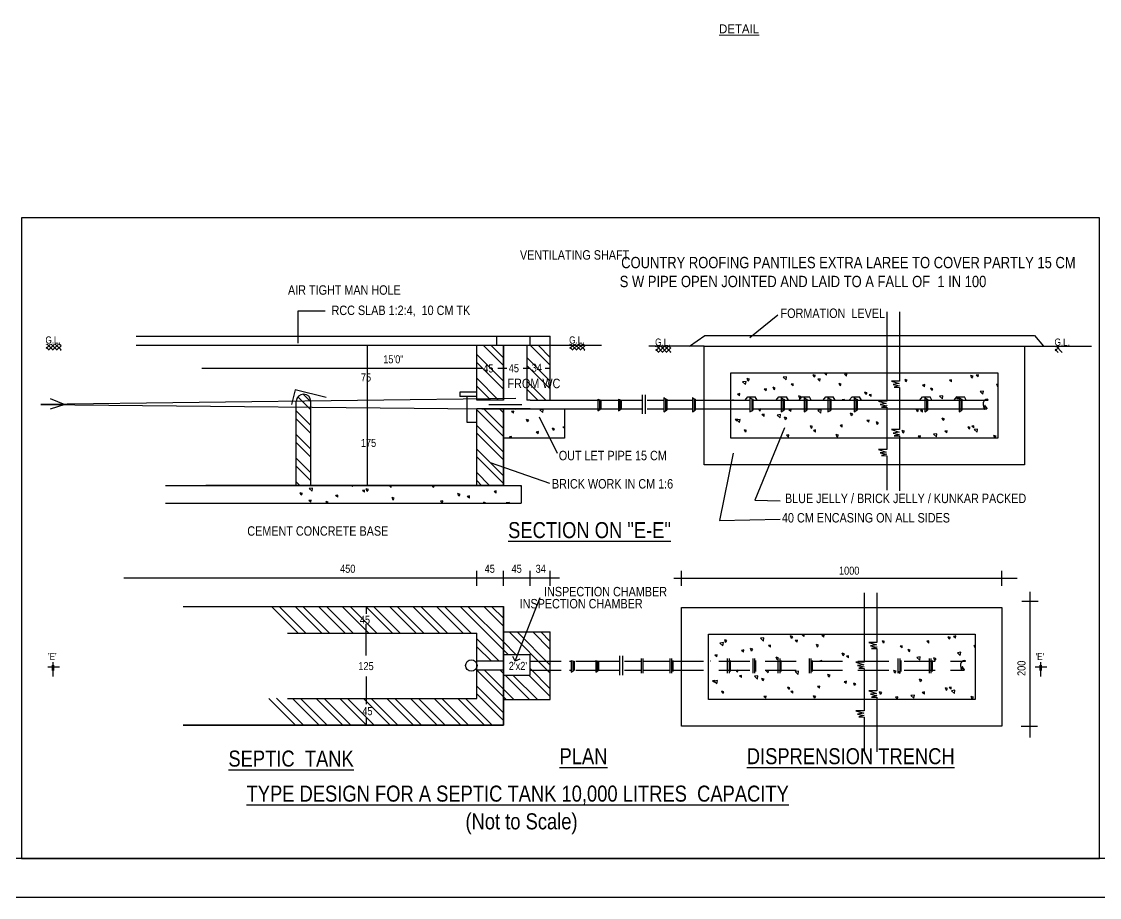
# Model space of a CAD drawing. Header units: metres. Extents: x 7359 to 7957, y 2407 to 2751.
# Drawn here: x 7396.77 to 7424.57, y 2411.45 to 2434.03 of the extents above; entities that cross this region are included whole.
import ezdxf

# ---------------------------------------------------------------- set-up
doc = ezdxf.new("R2010")
doc.units = ezdxf.units.M
doc.header["$MEASUREMENT"] = 0
doc.linetypes.add('DASHED', pattern=[0.75, 0.5, -0.25])
doc.layers.add('Text', color=7, linetype='Continuous', lineweight=9)
doc.styles.add('HANDWRITE', font='ARIALN.TTF')
doc.styles.add('T', font='ROMI____.pfb', dxfattribs={"width": 1.2, "height": 24})

# ---------------------------------------------------------------- blocks, each defined once
blk = doc.blocks.new('_Open90')
at = {"color": 0, "linetype": 'ByBlock'}
for p, q in [((0, 0), (-1, 0)), ((-0.5, 0.5), (0, 0)), ((0, 0), (-0.5, -0.5))]:
    blk.add_line(p, q, dxfattribs=at)
blk = doc.blocks.new('A$C6C0F68FF')
for p, q in [((14.015, 8.855), (14.015, 7.41)), ((14.224, 8.855), (14.224, 7.732)), ((1.859, 8.458), (8.566, 8.458)), ((7.702, 8.314), (7.702, 8.458)), ((8.241, 8.314), (8.241, 8.458)), ((8.566, 7.901), (8.566, 8.458)), ((10.821, 8.298), (11.071, 8.471)), ((11.071, 8.471), (16.409, 8.471)), ((16.409, 8.471), (16.555, 8.298)), ((0.396, 8.324), (0.406, 8.333)), ((0.396, 8.258), (0.471, 8.333)), ((0.448, 8.232), (0.396, 8.284)), ((0.513, 8.232), (0.413, 8.333)), ((0.436, 8.232), (0.536, 8.333)), ((0.579, 8.232), (0.478, 8.333)), ((0.501, 8.232), (0.601, 8.333)), ((0.64, 8.237), (0.543, 8.333)), ((0.566, 8.232), (0.64, 8.306)), ((0.64, 8.302), (0.609, 8.333)), ((0.631, 8.232), (0.64, 8.241)), ((1.859, 8.314), (7.927, 8.314)), ((2.618, 8.314), (7.807, 8.314)), ((2.985, 8.314), (7.807, 8.314)), ((5.6, 8.322), (5.6, 6.044)), ((7.375, 7.425), (7.375, 8.314)), ((7.807, 7.984), (7.476, 8.314)), ((7.807, 8.111), (7.604, 8.314)), ((7.807, 8.314), (8.566, 8.314)), ((7.807, 7.425), (7.807, 8.314)), ((7.807, 8.314), (7.807, 7.425)), ((8.186, 8.314), (8.186, 7.425)), ((8.566, 7.989), (8.241, 8.314)), ((8.566, 8.116), (8.368, 8.314)), ((8.566, 8.314), (9.394, 8.314)), ((8.88, 8.324), (8.889, 8.333)), ((8.88, 8.258), (8.954, 8.333)), ((8.932, 8.232), (8.88, 8.284)), ((8.997, 8.232), (8.897, 8.333)), ((8.919, 8.232), (9.02, 8.333)), ((9.062, 8.232), (8.962, 8.333)), ((8.984, 8.232), (9.085, 8.333)), ((9.123, 8.237), (9.027, 8.333)), ((9.05, 8.232), (9.123, 8.306)), ((9.123, 8.302), (9.092, 8.333)), ((9.115, 8.232), (9.123, 8.241)), ((11.06, 8.298), (10.163, 8.298)), ((10.273, 8.289), (10.283, 8.298)), ((10.273, 8.224), (10.348, 8.298)), ((10.325, 8.198), (10.273, 8.25)), ((10.39, 8.198), (10.29, 8.298)), ((10.313, 8.198), (10.413, 8.298)), ((10.456, 8.198), (10.355, 8.298)), ((10.378, 8.198), (10.478, 8.298)), ((10.517, 8.202), (10.42, 8.298)), ((10.443, 8.198), (10.517, 8.272)), ((10.517, 8.268), (10.486, 8.298)), ((11.06, 8.298), (16.248, 8.298)), ((11.06, 6.377), (11.06, 8.298)), ((16.248, 8.298), (16.248, 6.377)), ((16.248, 8.298), (17.334, 8.298)), ((16.743, 8.289), (16.752, 8.298)), ((16.743, 8.224), (16.817, 8.298)), ((16.795, 8.198), (16.743, 8.25)), ((16.86, 8.198), (16.759, 8.298)), ((7.807, 7.729), (7.375, 8.161)), ((7.807, 7.601), (7.375, 8.034)), ((8.566, 7.734), (8.186, 8.114)), ((10.508, 8.198), (10.517, 8.206)), ((2.919, 7.942), (7.467, 7.942)), ((7.716, 7.942), (7.862, 7.942)), ((8.127, 7.942), (8.24, 7.942)), ((8.566, 7.607), (8.186, 7.986)), ((8.483, 7.942), (8.566, 7.942)), ((8.566, 7.425), (8.566, 7.901)), ((11.492, 7.866), (15.816, 7.866)), ((11.492, 6.809), (11.492, 7.866)), ((13.042, 7.829), (13.003, 7.866)), ((13.042, 7.829), (13.047, 7.866)), ((13.909, 7.859), (13.907, 7.866)), ((13.909, 7.859), (13.914, 7.866)), ((15.816, 7.866), (15.816, 6.809)), ((7.728, 7.425), (7.375, 7.779)), ((8.493, 7.425), (8.186, 7.731)), ((11.736, 7.728), (11.681, 7.721)), ((11.728, 7.676), (11.681, 7.721)), ((11.728, 7.676), (11.736, 7.728)), ((11.773, 7.732), (11.757, 7.772)), ((11.792, 7.761), (11.757, 7.772)), ((11.773, 7.732), (11.792, 7.761)), ((12.393, 7.804), (12.338, 7.798)), ((12.385, 7.753), (12.338, 7.798)), ((12.385, 7.753), (12.393, 7.804)), ((12.502, 7.689), (12.465, 7.682)), ((12.498, 7.654), (12.501, 7.689)), ((12.841, 7.795), (12.826, 7.836)), ((12.861, 7.824), (12.826, 7.836)), ((12.841, 7.795), (12.86, 7.824)), ((12.935, 7.769), (12.899, 7.762)), ((12.932, 7.734), (12.899, 7.762)), ((12.932, 7.734), (12.935, 7.769)), ((13.259, 7.655), (13.244, 7.696)), ((13.279, 7.684), (13.244, 7.696)), ((13.259, 7.655), (13.279, 7.684)), ((13.369, 7.849), (13.333, 7.842)), ((13.366, 7.814), (13.333, 7.842)), ((13.366, 7.814), (13.369, 7.849)), ((14.224, 7.732), (14.091, 7.732)), ((14.091, 7.732), (14.218, 7.692)), ((14.218, 7.692), (14.12, 7.677)), ((14.327, 7.719), (14.312, 7.759)), ((14.347, 7.747), (14.312, 7.759)), ((14.327, 7.719), (14.347, 7.747)), ((15.067, 7.755), (15.031, 7.749)), ((15.064, 7.721), (15.031, 7.749)), ((15.064, 7.721), (15.067, 7.755)), ((15.396, 7.782), (15.38, 7.823)), ((15.415, 7.811), (15.38, 7.823)), ((15.396, 7.782), (15.415, 7.811)), ((15.501, 7.835), (15.465, 7.829)), ((15.498, 7.801), (15.465, 7.829)), ((15.498, 7.801), (15.501, 7.835)), ((4.687, 7.394), (4.56, 7.521)), ((7.375, 7.554), (7.101, 7.554)), ((7.101, 7.554), (7.101, 7.484)), ((7.601, 7.425), (7.375, 7.652)), ((8.365, 7.425), (8.186, 7.604)), ((10.055, 7.512), (10.055, 7.202)), ((10.102, 7.512), (10.102, 7.202)), ((11.634, 7.529), (11.598, 7.522)), ((11.631, 7.494), (11.598, 7.522)), ((11.631, 7.494), (11.634, 7.529)), ((12.068, 7.609), (12.032, 7.602)), ((12.065, 7.574), (12.032, 7.602)), ((12.065, 7.574), (12.068, 7.609)), ((12.191, 7.592), (12.175, 7.632)), ((12.21, 7.62), (12.176, 7.632)), ((12.191, 7.592), (12.21, 7.62)), ((12.498, 7.654), (12.465, 7.682)), ((13.677, 7.515), (13.662, 7.555)), ((13.697, 7.544), (13.662, 7.555)), ((13.677, 7.515), (13.697, 7.544)), ((13.766, 7.515), (13.73, 7.509)), ((13.763, 7.481), (13.73, 7.509)), ((13.763, 7.481), (13.766, 7.515)), ((14.12, 7.677), (14.224, 7.656)), ((14.224, 7.656), (14.138, 7.634)), ((14.138, 7.634), (14.224, 7.63)), ((14.224, 7.657), (14.224, 7.656)), ((14.224, 7.63), (14.224, 6.946)), ((14.634, 7.675), (14.597, 7.669)), ((14.63, 7.641), (14.597, 7.669)), ((14.63, 7.641), (14.633, 7.675)), ((14.745, 7.578), (14.73, 7.619)), ((14.765, 7.607), (14.73, 7.619)), ((14.745, 7.578), (14.765, 7.607)), ((15.582, 7.571), (15.527, 7.565)), ((15.574, 7.52), (15.527, 7.565)), ((15.574, 7.52), (15.582, 7.571)), ((15.814, 7.642), (15.798, 7.682)), ((15.816, 7.676), (15.798, 7.682)), ((15.814, 7.642), (15.816, 7.646)), ((8.007, 7.448), (0.31, 7.352)), ((0.31, 7.352), (8.007, 7.278)), ((0.699, 7.352), (0.451, 7.352)), ((0.461, 7.448), (0.699, 7.352)), ((0.699, 7.352), (0.461, 7.278)), ((4.45, 6.044), (4.45, 7.403)), ((4.687, 7.266), (4.476, 7.477)), ((4.687, 6.044), (4.687, 7.403)), ((7.375, 7.484), (7.101, 7.484)), ((7.216, 7.484), (7.216, 7.066)), ((7.807, 7.425), (7.375, 7.425)), ((7.57, 7.352), (8.104, 7.352)), ((8.239, 7.425), (8.186, 7.425)), ((8.239, 7.425), (9.337, 7.425)), ((9.308, 7.425), (9.337, 7.425)), ((9.337, 7.44), (9.337, 7.25)), ((9.337, 7.44), (9.385, 7.425)), ((9.345, 7.425), (9.668, 7.425)), ((9.362, 7.432), (9.362, 7.267)), ((9.362, 7.425), (9.363, 7.425)), ((9.385, 7.425), (9.385, 7.281)), ((9.638, 7.425), (9.668, 7.425)), ((9.668, 7.44), (9.668, 7.25)), ((9.668, 7.44), (9.715, 7.425)), ((9.692, 7.432), (9.692, 7.267)), ((9.715, 7.425), (10.055, 7.425)), ((9.715, 7.425), (9.715, 7.281)), ((10.133, 7.425), (10.405, 7.425)), ((10.405, 7.468), (10.405, 7.234)), ((10.405, 7.468), (10.434, 7.443)), ((10.434, 7.443), (10.434, 7.253)), ((10.434, 7.443), (10.453, 7.439)), ((10.453, 7.439), (10.453, 7.26)), ((10.453, 7.425), (10.867, 7.425)), ((10.867, 7.468), (10.896, 7.443)), ((10.867, 7.468), (10.867, 7.234)), ((10.896, 7.443), (10.915, 7.439)), ((10.896, 7.443), (10.896, 7.253)), ((10.915, 7.439), (10.915, 7.26)), ((10.915, 7.425), (11.8, 7.425)), ((11.526, 7.425), (11.525, 7.428)), ((11.534, 7.425), (11.525, 7.428)), ((11.72, 7.425), (11.765, 7.48)), ((11.765, 7.48), (11.886, 7.48)), ((11.8, 7.468), (11.8, 7.234)), ((11.8, 7.468), (11.828, 7.446)), ((11.828, 7.446), (11.828, 7.249)), ((11.828, 7.446), (11.847, 7.439)), ((11.847, 7.439), (11.847, 7.26)), ((11.847, 7.425), (15.659, 7.425)), ((11.917, 7.425), (11.886, 7.48)), ((12.225, 7.425), (12.27, 7.48)), ((12.27, 7.48), (12.392, 7.48)), ((12.305, 7.468), (12.305, 7.234)), ((12.305, 7.468), (12.334, 7.446)), ((12.334, 7.446), (12.353, 7.439)), ((12.334, 7.446), (12.334, 7.249)), ((12.353, 7.439), (12.353, 7.26)), ((12.423, 7.425), (12.392, 7.48)), ((12.609, 7.451), (12.594, 7.492)), ((12.628, 7.48), (12.594, 7.492)), ((12.596, 7.425), (12.641, 7.48)), ((12.609, 7.451), (12.628, 7.48)), ((12.641, 7.48), (12.763, 7.48)), ((12.676, 7.468), (12.705, 7.446)), ((12.676, 7.468), (12.676, 7.234)), ((12.705, 7.446), (12.705, 7.249)), ((12.705, 7.446), (12.724, 7.439)), ((12.724, 7.439), (12.724, 7.26)), ((12.794, 7.425), (12.763, 7.48)), ((12.984, 7.425), (13.029, 7.48)), ((13.029, 7.48), (13.15, 7.48)), ((13.064, 7.468), (13.064, 7.234)), ((13.064, 7.468), (13.092, 7.446)), ((13.092, 7.446), (13.111, 7.439)), ((13.092, 7.446), (13.092, 7.249)), ((13.111, 7.439), (13.111, 7.26)), ((13.181, 7.425), (13.15, 7.48)), ((13.333, 7.435), (13.296, 7.429)), ((13.301, 7.425), (13.296, 7.429)), ((13.332, 7.425), (13.333, 7.435)), ((13.409, 7.425), (13.454, 7.48)), ((13.454, 7.48), (13.575, 7.48)), ((13.489, 7.468), (13.517, 7.446)), ((13.489, 7.468), (13.489, 7.234)), ((13.517, 7.446), (13.536, 7.439)), ((13.517, 7.446), (13.517, 7.249)), ((13.536, 7.439), (13.536, 7.26)), ((13.606, 7.425), (13.575, 7.48)), ((13.882, 7.41), (14.009, 7.37)), ((14.015, 7.41), (13.882, 7.41)), ((14.009, 7.37), (13.911, 7.355)), ((13.911, 7.355), (14.015, 7.334)), ((14.015, 7.335), (14.015, 7.334)), ((14.551, 7.425), (14.596, 7.48)), ((14.596, 7.48), (14.717, 7.48)), ((14.631, 7.468), (14.659, 7.446)), ((14.631, 7.468), (14.631, 7.234)), ((14.659, 7.446), (14.678, 7.439)), ((14.659, 7.446), (14.659, 7.249)), ((14.678, 7.439), (14.678, 7.26)), ((14.748, 7.425), (14.717, 7.48)), ((14.925, 7.494), (14.87, 7.488)), ((14.917, 7.443), (14.87, 7.488)), ((14.917, 7.443), (14.925, 7.494)), ((15.107, 7.425), (15.153, 7.48)), ((15.163, 7.438), (15.148, 7.479)), ((15.183, 7.467), (15.148, 7.479)), ((15.153, 7.48), (15.274, 7.48)), ((15.163, 7.438), (15.183, 7.467)), ((15.188, 7.468), (15.188, 7.234)), ((15.188, 7.468), (15.216, 7.446)), ((15.216, 7.446), (15.235, 7.439)), ((15.216, 7.446), (15.216, 7.249)), ((15.235, 7.439), (15.235, 7.26)), ((15.305, 7.425), (15.274, 7.48)), ((4.687, 7.012), (4.45, 7.249)), ((8.239, 7.281), (7.375, 7.281)), ((7.375, 6.044), (7.375, 7.281)), ((7.807, 6.837), (7.375, 7.269)), ((7.807, 6.964), (7.49, 7.281)), ((7.807, 7.219), (7.745, 7.281)), ((7.807, 6.044), (7.807, 7.281)), ((7.807, 7.281), (7.807, 6.044)), ((7.807, 7.281), (8.793, 7.281)), ((7.807, 6.806), (7.807, 7.281)), ((7.975, 7.248), (7.939, 7.242)), ((7.972, 7.214), (7.939, 7.242)), ((7.972, 7.214), (7.975, 7.248)), ((8.239, 7.281), (9.337, 7.281)), ((8.452, 7.273), (8.397, 7.267)), ((8.444, 7.222), (8.397, 7.267)), ((8.444, 7.222), (8.452, 7.273)), ((8.793, 7.281), (8.793, 6.806)), ((9.308, 7.281), (9.337, 7.281)), ((9.337, 7.25), (9.385, 7.281)), ((9.345, 7.281), (9.668, 7.281)), ((9.362, 7.281), (9.363, 7.281)), ((9.638, 7.281), (9.668, 7.281)), ((9.668, 7.25), (9.715, 7.281)), ((9.715, 7.281), (10.055, 7.281)), ((10.133, 7.281), (10.405, 7.281)), ((10.405, 7.234), (10.434, 7.253)), ((10.434, 7.253), (10.453, 7.26)), ((10.453, 7.281), (10.867, 7.281)), ((10.867, 7.234), (10.896, 7.253)), ((10.896, 7.253), (10.915, 7.26)), ((10.915, 7.281), (11.8, 7.281)), ((11.8, 7.234), (11.828, 7.249)), ((11.828, 7.249), (11.847, 7.26)), ((11.847, 7.281), (15.638, 7.281)), ((11.959, 7.247), (11.946, 7.281)), ((11.959, 7.247), (11.978, 7.276)), ((11.978, 7.276), (11.963, 7.281)), ((12.029, 7.161), (11.995, 7.189)), ((12.032, 7.195), (11.996, 7.189)), ((12.029, 7.161), (12.032, 7.195)), ((12.297, 7.189), (12.242, 7.182)), ((12.289, 7.137), (12.242, 7.182)), ((12.289, 7.137), (12.297, 7.189)), ((12.305, 7.234), (12.334, 7.249)), ((12.334, 7.249), (12.353, 7.26)), ((12.465, 7.275), (12.429, 7.269)), ((12.462, 7.241), (12.429, 7.269)), ((12.462, 7.241), (12.465, 7.275)), ((12.676, 7.234), (12.705, 7.249)), ((12.705, 7.249), (12.724, 7.26)), ((12.954, 7.265), (12.899, 7.259)), ((12.946, 7.214), (12.899, 7.259)), ((12.946, 7.214), (12.954, 7.265)), ((13.064, 7.234), (13.092, 7.249)), ((13.092, 7.249), (13.111, 7.26)), ((13.445, 7.171), (13.43, 7.211)), ((13.465, 7.199), (13.43, 7.211)), ((13.445, 7.171), (13.464, 7.199)), ((13.489, 7.234), (13.517, 7.249)), ((13.517, 7.249), (13.536, 7.26)), ((14.015, 7.334), (13.929, 7.312)), ((13.929, 7.312), (14.015, 7.308)), ((14.015, 7.308), (14.015, 6.624)), ((14.513, 7.234), (14.498, 7.275)), ((14.533, 7.263), (14.498, 7.275)), ((14.513, 7.234), (14.533, 7.263)), ((14.597, 7.262), (14.561, 7.255)), ((14.594, 7.227), (14.561, 7.255)), ((14.594, 7.227), (14.597, 7.262)), ((14.631, 7.234), (14.659, 7.249)), ((14.659, 7.249), (14.678, 7.26)), ((15.188, 7.234), (15.216, 7.249)), ((15.216, 7.249), (15.235, 7.26)), ((15.586, 7.305), (15.601, 7.327)), ((15.601, 7.327), (15.6, 7.327)), ((4.687, 6.884), (4.45, 7.122)), ((7.216, 7.066), (7.375, 7.066)), ((7.807, 6.582), (7.375, 7.015)), ((8.198, 7.072), (8.182, 7.113)), ((8.217, 7.101), (8.182, 7.113)), ((8.198, 7.072), (8.217, 7.101)), ((8.793, 6.992), (8.77, 6.988)), ((8.793, 6.969), (8.77, 6.988)), ((11.598, 7.115), (11.562, 7.109)), ((11.595, 7.081), (11.562, 7.109)), ((11.64, 7.112), (11.585, 7.106)), ((11.632, 7.061), (11.585, 7.106)), ((11.595, 7.081), (11.598, 7.115)), ((11.632, 7.061), (11.64, 7.112)), ((12.377, 7.107), (12.361, 7.148)), ((12.396, 7.136), (12.361, 7.148)), ((12.377, 7.107), (12.396, 7.136)), ((12.795, 6.967), (12.779, 7.007)), ((12.814, 6.996), (12.78, 7.007)), ((12.795, 6.967), (12.814, 6.996)), ((13.296, 7.022), (13.26, 7.015)), ((13.293, 6.987), (13.26, 7.015)), ((13.293, 6.987), (13.296, 7.022)), ((13.73, 7.102), (13.694, 7.095)), ((13.727, 7.067), (13.694, 7.095)), ((13.727, 7.067), (13.73, 7.102)), ((13.863, 7.031), (13.848, 7.071)), ((13.883, 7.059), (13.848, 7.071)), ((13.863, 7.031), (13.882, 7.059)), ((14.931, 7.094), (14.916, 7.134)), ((14.951, 7.123), (14.916, 7.134)), ((14.931, 7.094), (14.951, 7.123)), ((15.349, 6.954), (15.334, 6.994)), ((15.369, 6.983), (15.334, 6.994)), ((15.428, 7.008), (15.392, 7.002)), ((15.425, 6.974), (15.392, 7.002)), ((15.425, 6.974), (15.428, 7.008)), ((4.687, 6.629), (4.45, 6.867)), ((7.807, 6.455), (7.375, 6.887)), ((7.939, 6.835), (7.903, 6.828)), ((7.929, 6.806), (7.903, 6.828)), ((7.936, 6.806), (7.939, 6.835)), ((8.372, 6.915), (8.336, 6.908)), ((8.369, 6.88), (8.336, 6.908)), ((8.369, 6.88), (8.372, 6.915)), ((8.616, 6.932), (8.6, 6.972)), ((8.635, 6.961), (8.6, 6.972)), ((8.616, 6.932), (8.635, 6.961)), ((11.727, 6.903), (11.711, 6.944)), ((11.746, 6.932), (11.711, 6.944)), ((11.727, 6.903), (11.746, 6.932)), ((12.429, 6.862), (12.393, 6.855)), ((12.426, 6.827), (12.393, 6.855)), ((12.426, 6.827), (12.429, 6.862)), ((12.863, 6.942), (12.827, 6.935)), ((12.86, 6.907), (12.827, 6.935)), ((12.86, 6.907), (12.863, 6.942)), ((13.213, 6.827), (13.197, 6.867)), ((13.232, 6.855), (13.198, 6.867)), ((13.213, 6.827), (13.232, 6.855)), ((14.224, 6.946), (14.091, 6.946)), ((14.091, 6.946), (14.218, 6.906)), ((14.218, 6.906), (14.12, 6.891)), ((14.12, 6.891), (14.224, 6.869)), ((14.224, 6.869), (14.138, 6.847)), ((14.138, 6.847), (14.224, 6.844)), ((14.224, 6.844), (14.224, 5.958)), ((14.281, 6.89), (14.266, 6.931)), ((14.301, 6.919), (14.266, 6.931)), ((14.281, 6.89), (14.301, 6.919)), ((14.561, 6.848), (14.525, 6.842)), ((14.558, 6.814), (14.525, 6.842)), ((14.558, 6.814), (14.561, 6.848)), ((14.83, 6.879), (14.775, 6.873)), ((14.822, 6.828), (14.775, 6.873)), ((14.822, 6.828), (14.83, 6.879)), ((14.995, 6.928), (14.959, 6.922)), ((14.992, 6.894), (14.959, 6.922)), ((14.992, 6.894), (14.995, 6.928)), ((15.349, 6.954), (15.369, 6.982)), ((15.487, 6.956), (15.432, 6.949)), ((15.479, 6.904), (15.432, 6.949)), ((15.479, 6.904), (15.487, 6.956)), ((15.767, 6.814), (15.752, 6.854)), ((15.787, 6.842), (15.752, 6.854)), ((15.767, 6.814), (15.787, 6.842)), ((4.687, 6.502), (4.45, 6.739)), ((8.793, 6.806), (7.807, 6.806)), ((15.816, 6.809), (11.492, 6.809)), ((4.687, 6.247), (4.45, 6.485)), ((7.807, 6.2), (7.375, 6.632)), ((7.807, 6.073), (7.375, 6.505)), ((14.015, 6.624), (13.882, 6.624)), ((13.882, 6.624), (14.009, 6.584)), ((14.009, 6.584), (13.911, 6.569)), ((13.911, 6.569), (14.015, 6.547)), ((14.015, 6.547), (13.929, 6.525)), ((13.929, 6.525), (14.015, 6.522)), ((14.015, 6.522), (14.015, 5.967)), ((4.687, 6.12), (4.45, 6.357)), ((16.248, 6.377), (11.06, 6.377)), ((7.58, 6.044), (7.375, 6.25)), ((7.453, 6.044), (7.375, 6.123)), ((2.33, 6.044), (8.095, 6.044)), ((7.807, 6.044), (2.985, 6.044)), ((4.508, 6.044), (4.45, 6.102)), ((4.714, 6.001), (4.66, 5.994)), ((4.706, 5.949), (4.66, 5.994)), ((4.706, 5.949), (4.714, 6.001)), ((5.363, 6.026), (5.344, 6.044)), ((5.363, 6.026), (5.366, 6.044)), ((5.558, 5.966), (5.522, 5.96)), ((5.555, 5.932), (5.522, 5.96)), ((5.555, 5.932), (5.558, 5.966)), ((5.6, 5.946), (5.584, 5.987)), ((5.619, 5.975), (5.584, 5.987)), ((5.6, 5.946), (5.619, 5.975)), ((5.982, 6.044), (5.956, 6.04)), ((5.989, 6.012), (5.956, 6.04)), ((5.989, 6.012), (5.992, 6.044)), ((6.668, 6.01), (6.655, 6.044)), ((6.668, 6.01), (6.687, 6.039)), ((6.687, 6.039), (6.67, 6.044)), ((7.69, 5.953), (7.654, 5.946)), ((7.687, 5.918), (7.654, 5.946)), ((7.687, 5.918), (7.69, 5.953)), ((8.095, 6.027), (8.088, 6.026)), ((8.095, 6.02), (8.088, 6.026)), ((8.095, 6.044), (8.095, 5.756)), ((4.531, 5.883), (4.516, 5.923)), ((4.551, 5.911), (4.516, 5.923)), ((4.531, 5.883), (4.551, 5.911)), ((4.691, 5.806), (4.655, 5.8)), ((4.688, 5.772), (4.655, 5.8)), ((4.688, 5.772), (4.691, 5.806)), ((4.944, 5.756), (4.934, 5.783)), ((4.969, 5.771), (4.934, 5.783)), ((4.959, 5.756), (4.969, 5.771)), ((5.122, 5.852), (5.088, 5.88)), ((5.125, 5.886), (5.089, 5.88)), ((5.122, 5.852), (5.125, 5.886)), ((6.018, 5.806), (6.002, 5.846)), ((6.037, 5.835), (6.002, 5.846)), ((6.018, 5.806), (6.037, 5.835)), ((6.823, 5.793), (6.787, 5.786)), ((6.82, 5.758), (6.787, 5.786)), ((6.82, 5.758), (6.823, 5.793)), ((7.086, 5.87), (7.07, 5.91)), ((7.105, 5.898), (7.07, 5.91)), ((7.086, 5.87), (7.105, 5.898)), ((7.254, 5.838), (7.22, 5.866)), ((7.257, 5.873), (7.221, 5.866)), ((7.254, 5.838), (7.257, 5.873)), ((7.494, 5.756), (7.488, 5.77)), ((7.523, 5.758), (7.489, 5.77)), ((7.904, 5.767), (7.849, 5.761)), ((7.902, 5.756), (7.904, 5.767)), ((2.33, 5.756), (8.095, 5.756)), ((7.522, 5.756), (7.523, 5.758)), ((7.854, 5.756), (7.849, 5.761)), ((7.375, 4.417), (7.375, 4.662)), ((7.807, 4.417), (7.807, 4.662)), ((8.239, 4.417), (8.239, 4.662)), ((8.566, 4.417), (8.566, 4.662)), ((10.566, 4.54), (16.127, 4.544)), ((10.693, 4.417), (10.693, 4.662)), ((15.882, 4.417), (15.882, 4.662)), ((8.714, 4.54), (1.658, 4.54)), ((13.648, 4.304), (13.648, 3.18)), ((13.857, 4.304), (13.857, 3.502)), ((16.335, 4.321), (16.335, 1.961)), ((2.618, 4.084), (7.807, 4.084)), ((2.618, 4.084), (7.807, 4.084)), ((4.48, 3.652), (4.047, 4.084)), ((4.607, 3.652), (4.175, 4.084)), ((4.862, 3.652), (4.43, 4.084)), ((4.989, 3.652), (4.557, 4.084)), ((5.244, 3.652), (4.812, 4.084)), ((5.371, 3.652), (4.939, 4.084)), ((5.626, 3.652), (5.194, 4.084)), ((5.754, 3.652), (5.321, 4.084)), ((6.008, 3.652), (5.576, 4.084)), ((5.586, 3.963), (5.587, 4.084)), ((6.136, 3.652), (5.703, 4.084)), ((6.391, 3.652), (5.958, 4.084)), ((6.518, 3.652), (6.086, 4.084)), ((6.773, 3.652), (6.34, 4.084)), ((6.9, 3.652), (6.468, 4.084)), ((7.155, 3.652), (6.723, 4.084)), ((7.282, 3.652), (6.85, 4.084)), ((7.807, 3.382), (7.105, 4.084)), ((7.807, 3.51), (7.232, 4.084)), ((7.807, 3.764), (7.487, 4.084)), ((7.807, 3.892), (7.614, 4.084)), ((7.807, 2.163), (7.807, 4.084)), ((7.807, 4.084), (7.807, 2.163)), ((10.693, 4.069), (15.882, 4.069)), ((10.693, 2.147), (10.693, 4.069)), ((15.882, 4.069), (15.882, 2.147)), ((16.202, 4.171), (16.467, 4.171)), ((5.583, 3.288), (5.585, 3.798)), ((7.807, 3.671), (8.566, 3.671)), ((8.566, 3.005), (7.9, 3.671)), ((8.566, 3.133), (8.027, 3.671)), ((8.566, 3.387), (8.282, 3.671)), ((8.566, 3.515), (8.41, 3.671)), ((8.566, 2.576), (8.566, 3.671)), ((4.309, 3.652), (7.375, 3.652)), ((7.375, 2.595), (7.375, 3.652)), ((7.739, 3.195), (7.375, 3.56)), ((8.008, 3.308), (7.807, 3.51)), ((11.126, 3.636), (15.449, 3.636)), ((11.126, 2.579), (11.126, 3.636)), ((11.369, 3.498), (11.314, 3.491)), ((11.361, 3.446), (11.369, 3.498)), ((11.406, 3.502), (11.391, 3.542)), ((11.426, 3.531), (11.391, 3.542)), ((11.406, 3.502), (11.425, 3.531)), ((12.026, 3.574), (11.971, 3.568)), ((12.018, 3.523), (11.971, 3.568)), ((12.018, 3.523), (12.026, 3.574)), ((12.474, 3.566), (12.459, 3.606)), ((12.494, 3.594), (12.459, 3.606)), ((12.474, 3.566), (12.494, 3.594)), ((12.568, 3.539), (12.532, 3.532)), ((12.565, 3.505), (12.532, 3.532)), ((12.565, 3.505), (12.568, 3.539)), ((12.675, 3.599), (12.636, 3.636)), ((12.675, 3.599), (12.681, 3.636)), ((13.002, 3.619), (12.966, 3.612)), ((12.999, 3.585), (12.966, 3.612)), ((12.999, 3.585), (13.002, 3.619)), ((13.543, 3.629), (13.54, 3.636)), ((13.543, 3.629), (13.547, 3.636)), ((13.724, 3.502), (13.852, 3.462)), ((13.857, 3.502), (13.724, 3.502)), ((13.961, 3.489), (13.945, 3.529)), ((13.98, 3.518), (13.945, 3.529)), ((13.961, 3.489), (13.98, 3.518)), ((14.7, 3.526), (14.664, 3.519)), ((14.697, 3.491), (14.664, 3.519)), ((14.697, 3.491), (14.7, 3.525)), ((15.029, 3.552), (15.013, 3.593)), ((15.048, 3.581), (15.013, 3.593)), ((15.029, 3.552), (15.048, 3.581)), ((15.134, 3.606), (15.098, 3.599)), ((15.131, 3.571), (15.098, 3.599)), ((15.131, 3.571), (15.134, 3.605)), ((15.449, 3.636), (15.449, 2.579)), ((7.612, 3.195), (7.375, 3.432)), ((7.881, 3.308), (7.807, 3.382)), ((11.361, 3.446), (11.314, 3.491)), ((11.701, 3.379), (11.665, 3.372)), ((11.698, 3.345), (11.665, 3.372)), ((11.698, 3.345), (11.701, 3.379)), ((11.824, 3.362), (11.809, 3.402)), ((11.844, 3.39), (11.809, 3.402)), ((11.824, 3.362), (11.844, 3.39)), ((12.135, 3.459), (12.099, 3.452)), ((12.132, 3.425), (12.099, 3.452)), ((12.132, 3.425), (12.135, 3.459)), ((12.892, 3.425), (12.877, 3.466)), ((12.912, 3.454), (12.877, 3.466)), ((12.892, 3.425), (12.912, 3.454)), ((13.31, 3.285), (13.295, 3.325)), ((13.33, 3.314), (13.295, 3.325)), ((13.852, 3.462), (13.753, 3.448)), ((13.753, 3.448), (13.857, 3.426)), ((13.857, 3.426), (13.771, 3.404)), ((13.771, 3.404), (13.857, 3.4)), ((13.857, 3.427), (13.857, 3.426)), ((13.857, 3.4), (13.857, 2.716)), ((14.267, 3.446), (14.231, 3.439)), ((14.264, 3.411), (14.231, 3.439)), ((14.264, 3.411), (14.267, 3.446)), ((14.379, 3.349), (14.363, 3.389)), ((14.398, 3.377), (14.363, 3.389)), ((14.379, 3.349), (14.398, 3.377)), ((15.215, 3.341), (15.161, 3.335)), ((15.207, 3.29), (15.161, 3.335)), ((15.207, 3.29), (15.215, 3.341)), ((15.447, 3.412), (15.431, 3.453)), ((15.449, 3.447), (15.431, 3.453)), ((15.447, 3.412), (15.449, 3.416)), ((0.509, 3.183), (0.509, 2.95)), ((7.807, 3.308), (8.239, 3.308)), ((8.239, 2.973), (8.239, 3.308)), ((11.16, 3.195), (11.159, 3.198)), ((11.167, 3.195), (11.159, 3.198)), ((11.267, 3.299), (11.231, 3.292)), ((11.264, 3.265), (11.231, 3.292)), ((11.264, 3.265), (11.267, 3.299)), ((12.242, 3.221), (12.227, 3.262)), ((12.262, 3.25), (12.227, 3.262)), ((12.242, 3.221), (12.262, 3.25)), ((12.966, 3.206), (12.93, 3.199)), ((12.934, 3.195), (12.93, 3.199)), ((12.965, 3.195), (12.966, 3.206)), ((13.31, 3.285), (13.33, 3.314)), ((13.399, 3.286), (13.363, 3.279)), ((13.396, 3.251), (13.363, 3.279)), ((13.396, 3.251), (13.399, 3.286)), ((13.648, 3.18), (13.515, 3.18)), ((13.515, 3.18), (13.643, 3.14)), ((14.558, 3.265), (14.504, 3.258)), ((14.55, 3.213), (14.504, 3.258)), ((14.55, 3.213), (14.558, 3.265)), ((14.797, 3.208), (14.781, 3.249)), ((14.816, 3.237), (14.781, 3.249)), ((14.797, 3.208), (14.816, 3.237)), ((16.506, 3.183), (16.506, 2.95)), ((0.424, 3.107), (0.613, 3.107)), ((0.498, 3.13), (0.498, 3.048)), ((0.52, 3.13), (0.52, 3.048)), ((7.807, 2.618), (7.375, 3.05)), ((7.807, 2.745), (7.501, 3.052)), ((7.807, 3), (7.755, 3.052)), ((7.807, 2.973), (8.239, 2.973)), ((8.231, 2.576), (7.834, 2.973)), ((8.358, 2.576), (7.961, 2.973)), ((8.566, 2.623), (8.216, 2.973)), ((8.566, 2.75), (8.239, 3.077)), ((11.592, 3.018), (11.579, 3.052)), ((11.592, 3.018), (11.611, 3.046)), ((11.612, 3.046), (11.596, 3.052)), ((12.099, 3.046), (12.062, 3.039)), ((12.095, 3.011), (12.062, 3.039)), ((12.095, 3.011), (12.098, 3.046)), ((12.587, 3.035), (12.533, 3.029)), ((12.579, 2.984), (12.533, 3.029)), ((12.579, 2.984), (12.587, 3.035)), ((13.078, 2.941), (13.063, 2.981)), ((13.098, 2.97), (13.063, 2.981)), ((13.078, 2.941), (13.098, 2.97)), ((13.643, 3.14), (13.544, 3.126)), ((13.544, 3.126), (13.648, 3.104)), ((13.648, 3.104), (13.562, 3.082)), ((13.562, 3.082), (13.648, 3.078)), ((13.648, 3.105), (13.648, 3.104)), ((13.648, 3.078), (13.648, 2.394)), ((14.147, 3.004), (14.131, 3.045)), ((14.166, 3.033), (14.131, 3.045)), ((14.147, 3.004), (14.166, 3.033)), ((14.231, 3.032), (14.194, 3.025)), ((14.228, 2.998), (14.194, 3.025)), ((14.228, 2.998), (14.231, 3.032)), ((15.219, 3.075), (15.234, 3.097)), ((15.234, 3.097), (15.233, 3.097)), ((16.421, 3.107), (16.611, 3.107)), ((16.496, 3.13), (16.496, 3.048)), ((16.517, 3.13), (16.517, 3.048)), ((5.587, 2.502), (5.587, 2.95)), ((7.807, 2.363), (7.375, 2.795)), ((11.231, 2.886), (11.195, 2.879)), ((11.228, 2.851), (11.195, 2.879)), ((11.273, 2.882), (11.219, 2.876)), ((11.265, 2.831), (11.219, 2.876)), ((11.228, 2.851), (11.231, 2.886)), ((11.265, 2.831), (11.273, 2.882)), ((11.665, 2.966), (11.629, 2.959)), ((11.662, 2.931), (11.629, 2.959)), ((11.662, 2.931), (11.665, 2.966)), ((11.93, 2.959), (11.876, 2.953)), ((11.922, 2.908), (11.876, 2.953)), ((11.922, 2.908), (11.93, 2.959)), ((12.01, 2.877), (11.995, 2.918)), ((12.03, 2.906), (11.995, 2.918)), ((12.01, 2.877), (12.029, 2.906)), ((13.363, 2.872), (13.327, 2.865)), ((13.36, 2.838), (13.327, 2.865)), ((13.36, 2.838), (13.363, 2.872)), ((13.496, 2.801), (13.481, 2.841)), ((13.516, 2.829), (13.481, 2.841)), ((13.496, 2.801), (13.516, 2.829)), ((14.565, 2.864), (14.549, 2.905)), ((14.584, 2.893), (14.549, 2.905)), ((14.565, 2.864), (14.584, 2.893)), ((7.807, 2.236), (7.375, 2.668)), ((7.976, 2.576), (7.807, 2.745)), ((11.36, 2.673), (11.344, 2.714)), ((11.379, 2.702), (11.345, 2.714)), ((11.36, 2.673), (11.379, 2.702)), ((12.062, 2.632), (12.026, 2.625)), ((12.059, 2.598), (12.026, 2.625)), ((12.059, 2.598), (12.062, 2.632)), ((12.428, 2.737), (12.413, 2.777)), ((12.448, 2.766), (12.413, 2.777)), ((12.428, 2.737), (12.448, 2.766)), ((12.496, 2.712), (12.46, 2.705)), ((12.493, 2.678), (12.46, 2.705)), ((12.493, 2.678), (12.496, 2.712)), ((12.846, 2.597), (12.831, 2.637)), ((12.866, 2.625), (12.831, 2.637)), ((12.846, 2.597), (12.866, 2.625)), ((12.927, 2.758), (12.893, 2.785)), ((12.93, 2.792), (12.894, 2.785)), ((12.927, 2.758), (12.93, 2.792)), ((13.857, 2.716), (13.724, 2.716)), ((13.724, 2.716), (13.852, 2.676)), ((13.852, 2.676), (13.753, 2.661)), ((13.753, 2.661), (13.857, 2.639)), ((13.857, 2.639), (13.771, 2.617)), ((13.914, 2.66), (13.899, 2.701)), ((13.934, 2.689), (13.899, 2.701)), ((13.914, 2.66), (13.934, 2.689)), ((14.463, 2.649), (14.408, 2.643)), ((14.455, 2.598), (14.408, 2.643)), ((14.455, 2.598), (14.463, 2.649)), ((14.628, 2.699), (14.592, 2.692)), ((14.625, 2.664), (14.592, 2.692)), ((14.625, 2.664), (14.628, 2.698)), ((14.983, 2.724), (14.967, 2.764)), ((15.002, 2.753), (14.967, 2.764)), ((14.983, 2.724), (15.002, 2.753)), ((15.059, 2.744), (15.025, 2.772)), ((15.062, 2.779), (15.026, 2.772)), ((15.059, 2.744), (15.062, 2.778)), ((15.12, 2.726), (15.065, 2.719)), ((15.112, 2.674), (15.065, 2.719)), ((15.112, 2.674), (15.12, 2.726)), ((15.401, 2.584), (15.385, 2.624)), ((15.42, 2.612), (15.385, 2.624)), ((4.44, 2.163), (4.008, 2.595)), ((4.568, 2.163), (4.13, 2.601)), ((4.309, 2.595), (7.375, 2.595)), ((4.823, 2.163), (4.39, 2.595)), ((4.95, 2.163), (4.518, 2.595)), ((5.205, 2.163), (4.772, 2.595)), ((5.332, 2.163), (4.9, 2.595)), ((5.587, 2.163), (5.155, 2.595)), ((5.714, 2.163), (5.282, 2.595)), ((5.969, 2.163), (5.537, 2.595)), ((6.096, 2.163), (5.664, 2.595)), ((6.351, 2.163), (5.919, 2.595)), ((6.479, 2.163), (6.046, 2.595)), ((6.733, 2.163), (6.301, 2.595)), ((6.861, 2.163), (6.428, 2.595)), ((7.116, 2.163), (6.683, 2.595)), ((7.243, 2.163), (6.811, 2.595)), ((7.498, 2.163), (7.065, 2.595)), ((7.625, 2.163), (7.193, 2.595)), ((7.849, 2.576), (7.807, 2.618)), ((7.807, 2.576), (8.566, 2.576)), ((15.449, 2.579), (11.126, 2.579)), ((13.771, 2.617), (13.857, 2.614)), ((13.857, 2.614), (13.857, 1.728)), ((14.194, 2.619), (14.158, 2.612)), ((14.191, 2.584), (14.158, 2.612)), ((14.191, 2.584), (14.194, 2.619)), ((15.401, 2.584), (15.42, 2.612)), ((5.587, 2.163), (5.587, 2.29)), ((13.515, 2.394), (13.643, 2.354)), ((13.648, 2.394), (13.515, 2.394)), ((13.643, 2.354), (13.544, 2.339)), ((13.544, 2.339), (13.648, 2.317)), ((13.648, 2.317), (13.562, 2.295)), ((13.562, 2.295), (13.648, 2.292)), ((13.648, 2.292), (13.648, 1.737)), ((2.618, 2.163), (7.807, 2.163)), ((7.807, 2.163), (2.618, 2.163)), ((15.882, 2.147), (10.693, 2.147)), ((16.193, 2.147), (16.459, 2.147)), ((7.218, 0), (17.462, 0))]:
    blk.add_line(p, q)
at = {"linetype": 'DASHED'}
for p, q in [((7.807, 3.195), (7.375, 3.195)), ((8.239, 3.195), (8.905, 3.195)), ((8.876, 3.195), (8.905, 3.195)), ((8.905, 3.21), (8.953, 3.195)), ((8.905, 3.21), (8.905, 3.02)), ((8.93, 3.202), (8.93, 3.037)), ((8.93, 3.195), (8.93, 3.195)), ((8.953, 3.195), (8.953, 3.052)), ((8.978, 3.195), (9.301, 3.195)), ((9.271, 3.195), (9.301, 3.195)), ((9.301, 3.21), (9.348, 3.195)), ((9.301, 3.21), (9.301, 3.02)), ((9.326, 3.202), (9.326, 3.037)), ((9.348, 3.195), (9.688, 3.195)), ((9.348, 3.195), (9.348, 3.052)), ((9.688, 3.282), (9.688, 2.972)), ((9.736, 3.282), (9.736, 2.972)), ((9.766, 3.195), (10.038, 3.195)), ((10.038, 3.238), (10.038, 3.004)), ((10.067, 3.238), (10.067, 3.004)), ((10.067, 3.195), (10.501, 3.195)), ((10.501, 3.238), (10.501, 3.004)), ((10.529, 3.238), (10.529, 3.004)), ((10.548, 3.21), (10.548, 3.03)), ((10.548, 3.195), (15.293, 3.195)), ((11.433, 3.238), (11.433, 3.004)), ((11.462, 3.238), (11.462, 3.004)), ((11.481, 3.21), (11.481, 3.03)), ((11.844, 3.238), (11.844, 3.004)), ((11.872, 3.238), (11.872, 3.004)), ((11.891, 3.21), (11.891, 3.03)), ((12.253, 3.238), (12.253, 3.004)), ((12.282, 3.238), (12.282, 3.004)), ((12.301, 3.21), (12.301, 3.03)), ((12.759, 3.238), (12.759, 3.004)), ((12.787, 3.238), (12.787, 3.004)), ((12.806, 3.21), (12.806, 3.03)), ((14.198, 3.238), (14.198, 3.004)), ((14.226, 3.238), (14.226, 3.004)), ((14.245, 3.21), (14.245, 3.03)), ((14.703, 3.238), (14.703, 3.004)), ((14.732, 3.238), (14.732, 3.004)), ((14.751, 3.21), (14.751, 3.03)), ((7.807, 3.052), (7.375, 3.052)), ((8.239, 3.052), (8.905, 3.052)), ((8.876, 3.052), (8.905, 3.052)), ((8.905, 3.02), (8.953, 3.052)), ((8.93, 3.052), (8.93, 3.052)), ((8.978, 3.052), (9.301, 3.052)), ((9.271, 3.052), (9.301, 3.052)), ((9.301, 3.02), (9.348, 3.052)), ((9.348, 3.052), (9.688, 3.052)), ((9.766, 3.052), (10.038, 3.052)), ((10.067, 3.052), (10.501, 3.052)), ((10.548, 3.052), (15.271, 3.052))]:
    blk.add_line(p, q, dxfattribs=at)
blk.add_lwpolyline([(17.462, 10.374), (0, 10.374), (0, 0), (17.462, 0)], close=True)
for points in [[(4.479, 8.349), (4.479, 8.868), (4.919, 8.868)], [(11.798, 8.438), (12.25, 8.804)], [(4.937, 7.467), (4.433, 7.593), (4.373, 7.351)], [(8.385, 7.153), (8.678, 6.567)], [(12.359, 6.978), (11.878, 5.804), (12.291, 5.795)], [(11.53, 6.563), (11.307, 5.477), (12.29, 5.496)], [(7.591, 6.416), (8.553, 6.081)], [(8.039, 3.31), (8.4, 4.227)]]:
    blk.add_lwpolyline(points)
blk.add_circle((7.286, 3.126), 0.0924)
blk.add_arc((4.568, 7.403), 0.119, 0, 180)
at = {"start_tangent": (0.237921, 0.971285), "end_tangent": (0.311789, -0.950151)}
for points in [[(15.659, 7.425), (15.603, 7.425), (15.603, 7.281), (15.603, 7.335), (15.638, 7.281), (15.606, 7.335)], [(15.293, 3.195), (15.236, 3.195), (15.236, 3.052), (15.236, 3.105), (15.271, 3.052), (15.24, 3.105)]]:
    blk.add_spline(points, degree=3, dxfattribs=at)
at = {"xscale": 0.1227491841215823, "yscale": 0.1227491841215823, "zscale": 0.1227491841215823, "rotation": 248.5004004989885}
blk.add_blockref('_Open90', (7.994, 3.195), dxfattribs=at)
at = {"style": 'HANDWRITE'}
for s, height, p in [('VENTILATING SHAFT', 0.15275, (8.074, 9.699)), ('COUNTRY ROOFING PANTILES EXTRA LAREE TO COVER PARTLY 15 CM', 0.18331, (9.714, 9.56)), ('S W PIPE OPEN JOINTED AND LAID TO A FALL OF  1 IN 100', 0.18331, (9.69, 9.254)), ('AIR TIGHT MAN HOLE', 0.15275, (4.316, 9.131)), ('RCC SLAB 1:2:4,  10 CM TK', 0.15275, (5.022, 8.802)), ('FORMATION  LEVEL', 0.15275, (12.296, 8.755)), ('G.L.', 0.1153, (0.387, 8.34)), ('G.L.', 0.1153, (8.871, 8.34)), ('G.L.', 0.1153, (10.264, 8.306)), ('G.L.', 0.1153, (16.734, 8.306)), ('15\'0"', 0.1297, (5.859, 8.021)), ('45 ', 0.1297, (7.48, 7.873)), ('45 ', 0.1297, (7.892, 7.876)), ('34', 0.1297, (8.265, 7.885)), ('75', 0.1297, (5.497, 7.727)), ('FROM WC', 0.1528, (7.873, 7.618)), ('175', 0.1297, (5.497, 6.667)), ('OUT LET PIPE 15 CM', 0.15275, (8.703, 6.451)), ('BRICK WORK IN CM 1:6', 0.15275, (8.592, 5.993)), ('BLUE JELLY / BRICK JELLY / KUNKAR PACKED', 0.15275, (12.367, 5.757)), ('40 CM ENCASING ON ALL SIDES', 0.15275, (12.318, 5.443)), ('%%USECTION ON "E-E"', 0.25943, (7.882, 5.19)), ('CEMENT CONCRETE BASE', 0.15275, (3.657, 5.229)), ('450', 0.1297, (5.16, 4.629)), ('45', 0.1297, (7.502, 4.629)), ('45', 0.1297, (7.938, 4.629)), ('34', 0.1297, (8.328, 4.629)), ('1000', 0.1297, (13.242, 4.598)), ('INSPECTION CHAMBER', 0.15275, (8.464, 4.247)), ('INSPECTION CHAMBER', 0.15275, (8.069, 4.052)), ('45', 0.1297, (5.48, 3.803)), ("'E'", 0.1153, (0.429, 3.215)), ("'E'", 0.1153, (16.426, 3.215)), ('125', 0.1297, (5.456, 3.053)), ("2'x2'", 0.1297, (7.893, 3.056)), ('45', 0.1297, (5.52, 2.323)), ('%%USEPTIC  TANK', 0.25943, (3.351, 1.49)), ('%%UPLAN', 0.2594, (8.715, 1.529)), ('%%UDISPRENSION TRENCH', 0.25943, (11.749, 1.529)), ('%%UTYPE DESIGN FOR A SEPTIC TANK 10,000 LITRES  CAPACITY', 0.25943, (3.645, 0.923)), ('(Not to Scale)', 0.25943, (7.191, 0.474))]:
    blk.add_text(s, height=height, dxfattribs=at).set_placement(p)
blk.add_text('200', height=0.1297, rotation=90, dxfattribs=at).set_placement((16.263, 2.958))

msp = doc.modelspace()

# ---------------------------------------------------------------- linework, layer by layer
for points in [[(7359.30838, 2411.45082), (7359.30838, 2735.45082), (7582.50838, 2735.45082), (7582.50838, 2411.45082)], [(7360.30838, 2412.45082), (7360.30838, 2734.45082), (7581.50838, 2734.45082), (7581.50838, 2412.45082)]]:
    msp.add_lwpolyline(points, close=True)

# ---------------------------------------------------------------- block references
at = {"linetype": 'ByBlock', "xscale": 1.592083050972695, "yscale": 1.592083050972695, "zscale": 1.592083050972695}
msp.add_blockref('A$C6C0F68FF', (7396.77145, 2412.4511), dxfattribs=at)

# ---------------------------------------------------------------- texts
at = {"layer": 'Text', "color": 5, "style": 'T', "width": 0.96}
msp.add_text('%%UDETAIL%%U', height=0.2295684, dxfattribs=at).set_placement((7414.76185, 2433.72823))

doc.saveas('drawing.dxf')
